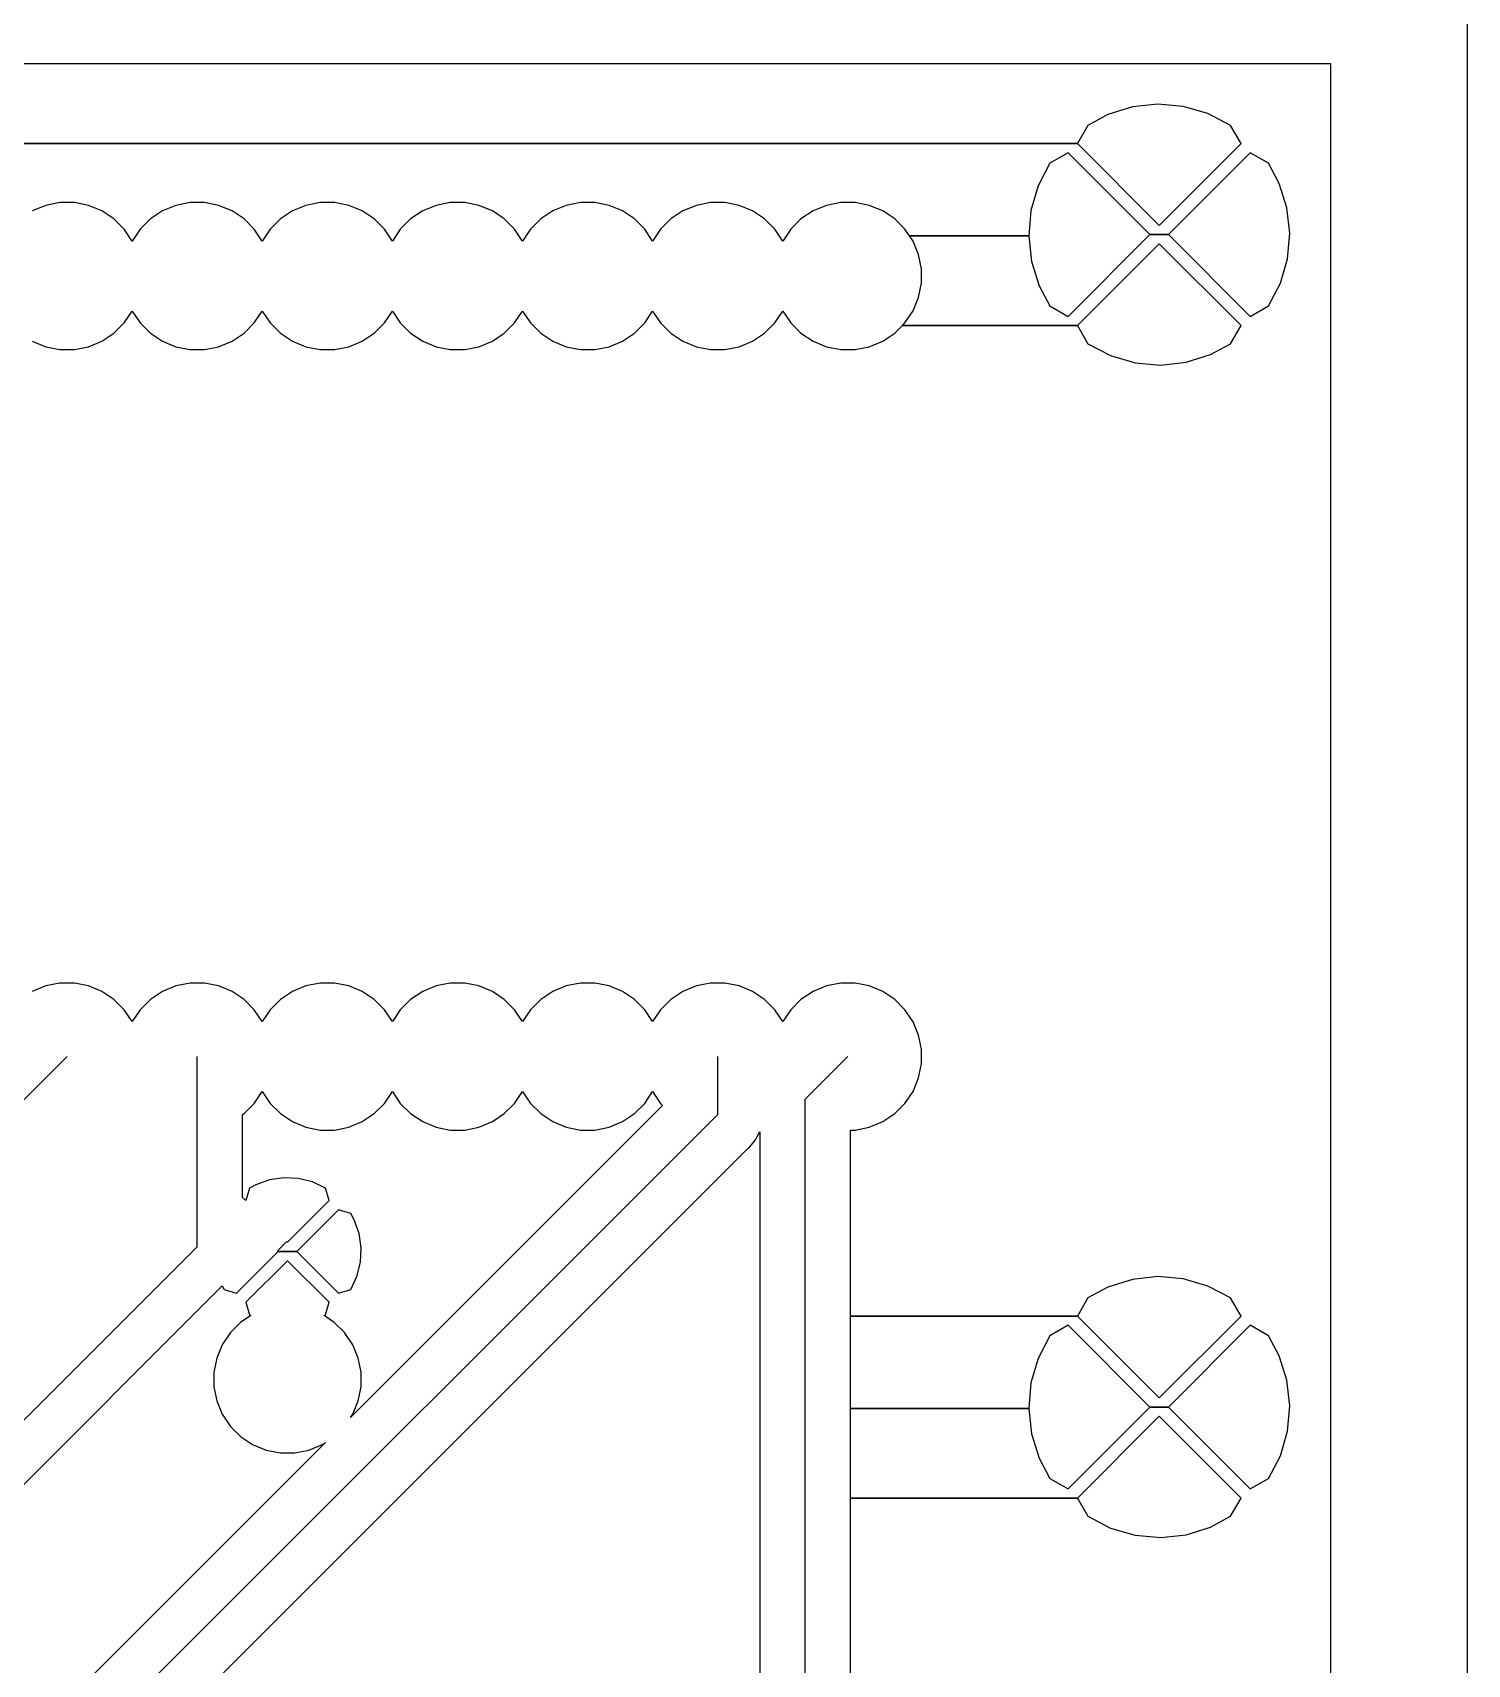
# Model space of a CAD drawing. Extents: x -29462 to 42578, y -23213 to 32194.
# Drawn here: x 39466 to 42578, y -11919 to -8379 of the extents above; entities that cross this region are included whole.
import ezdxf

# ---------------------------------------------------------------- set-up
doc = ezdxf.new("R2010")
doc.units = 0

msp = doc.modelspace()

# ---------------------------------------------------------------- linework, layer by layer
at = {"layer": 'Layer 1'}
for p, q in [((42577.9, -15402.5), (42577.9, -3792.83)), ((39312.96872, -8446.250003), (42280.8, -8446.25)), ((42280.8, -8446.25), (42280.8, -23213.2)), ((41798.5229, -8557.04443), (41755.0607, -8580.35593)), ((41851.5806, -8540.36513), (41798.5229, -8557.04443)), ((41906.6139, -8534.3538), (41851.5806, -8540.36513)), ((41961.9294, -8539.1798), (41906.6139, -8534.3538)), ((42015.2694, -8554.7302), (41961.9294, -8539.1798)), ((42064.376, -8580.356), (42015.2694, -8554.7302)), ((41755.0607, -8580.35593), (41732.2007, -8619.97993)), ((42087.236, -8619.98), (42064.376, -8580.356)), ((41732.2007, -8619.97993), (39405.5, -8619.98)), ((39405.54211, -8619.98826), (41732.2, -8619.98)), ((41732.2, -8619.98), (41909.718, -8797.385)), ((41909.718, -8797.385), (42087.236, -8619.98)), ((41672.5717, -8662.6276), (41646.8895, -8711.8189)), ((41712.365, -8639.937), (41672.5717, -8662.6276)), ((41889.6, -8817.37), (41712.365, -8639.937)), ((42106.93499, -8639.9374), (41929.69999, -8817.3704)), ((42146.72829, -8662.628), (42106.93499, -8639.9374)), ((42169.87049, -8706.2877), (42146.72829, -8662.628)), ((42186.52159, -8759.2043), (42169.87049, -8706.2877)), ((41646.8895, -8711.8189), (41631.3673, -8765.1024)), ((39494.7378, -8754.03422), (39465.6689, -8766.05692)), ((39525.5, -8747.91), (39494.7378, -8754.03422)), ((39556.8048, -8747.91), (39525.5, -8747.91)), ((39587.567, -8754.03422), (39556.8048, -8747.91)), ((39616.6359, -8766.05692), (39587.567, -8754.03422)), ((39642.6003, -8783.49822), (39616.6359, -8766.05692)), ((39747.8689, -8766.05692), (39721.6223, -8783.49822)), ((39776.9378, -8754.03422), (39747.8689, -8766.05692)), ((39807.7, -8747.91), (39776.9378, -8754.03422)), ((39839.0048, -8747.91), (39807.7, -8747.91)), ((39869.767, -8754.03422), (39839.0048, -8747.91)), ((39898.8359, -8766.05692), (39869.767, -8754.03422)), ((39924.8003, -8783.49822), (39898.8359, -8766.05692)), ((40030.0689, -8766.05692), (40003.8223, -8783.49822)), ((40059.1378, -8754.03422), (40030.0689, -8766.05692)), ((40089.9, -8747.91), (40059.1378, -8754.03422)), ((40121.2048, -8747.91), (40089.9, -8747.91)), ((40151.967, -8754.03422), (40121.2048, -8747.91)), ((40181.0359, -8766.05692), (40151.967, -8754.03422)), ((40207.0003, -8783.49822), (40181.0359, -8766.05692)), ((40312.2689, -8766.05692), (40286.0223, -8783.49822)), ((40341.3378, -8754.03422), (40312.2689, -8766.05692)), ((40372.1, -8747.91), (40341.3378, -8754.03422)), ((40403.5048, -8747.91), (40372.1, -8747.91)), ((40434.267, -8754.03422), (40403.5048, -8747.91)), ((40463.3359, -8766.05692), (40434.267, -8754.03422)), ((40489.3003, -8783.49822), (40463.3359, -8766.05692)), ((40594.5689, -8766.05692), (40568.3223, -8783.49822)), ((40623.6378, -8754.03422), (40594.5689, -8766.05692)), ((40654.4, -8747.91), (40623.6378, -8754.03422)), ((40685.7048, -8747.91), (40654.4, -8747.91)), ((40716.467, -8754.03422), (40685.7048, -8747.91)), ((40745.5359, -8766.05692), (40716.467, -8754.03422)), ((40771.5003, -8783.49822), (40745.5359, -8766.05692)), ((40876.7689, -8766.05692), (40850.5223, -8783.49822)), ((40905.8378, -8754.03422), (40876.7689, -8766.05692)), ((40936.6, -8747.91), (40905.8378, -8754.03422)), ((40967.9048, -8747.91), (40936.6, -8747.91)), ((40998.667, -8754.03422), (40967.9048, -8747.91)), ((41027.7359, -8766.05692), (40998.667, -8754.03422)), ((41053.7003, -8783.49822), (41027.7359, -8766.05692)), ((41158.9689, -8766.05692), (41132.7223, -8783.49822)), ((41188.0378, -8754.03422), (41158.9689, -8766.05692)), ((41218.8, -8747.91), (41188.0378, -8754.03422)), ((41250.13123, -8747.91358), (41218.8, -8747.91)), ((41280.89343, -8754.0378), (41250.13123, -8747.91358)), ((41309.96233, -8766.0605), (41280.89343, -8754.0378)), ((41335.92673, -8783.5018), (41309.96233, -8766.0605)), ((41631.3673, -8765.1024), (41626.56953, -8820.3615)), ((42192.73047, -8814.3505), (42186.52159, -8759.2043)), ((39664.8958, -8805.70912), (39642.6003, -8783.49822)), ((39682.1113, -8831.56062), (39664.8958, -8805.70912)), ((39699.3268, -8805.70912), (39682.1113, -8831.56062)), ((39721.6223, -8783.49822), (39699.3268, -8805.70912)), ((39947.0958, -8805.70912), (39924.8003, -8783.49822)), ((39964.3113, -8831.56062), (39947.0958, -8805.70912)), ((39981.5268, -8805.70912), (39964.3113, -8831.56062)), ((40003.8223, -8783.49822), (39981.5268, -8805.70912)), ((40229.2958, -8805.70912), (40207.0003, -8783.49822)), ((40246.5113, -8831.56062), (40229.2958, -8805.70912)), ((40263.7268, -8805.70912), (40246.5113, -8831.56062)), ((40286.0223, -8783.49822), (40263.7268, -8805.70912)), ((40511.5958, -8805.70912), (40489.3003, -8783.49822)), ((40528.8113, -8831.56062), (40511.5958, -8805.70912)), ((40546.0268, -8805.70912), (40528.8113, -8831.56062)), ((40568.3223, -8783.49822), (40546.0268, -8805.70912)), ((40793.7958, -8805.70912), (40771.5003, -8783.49822)), ((40811.0113, -8831.56062), (40793.7958, -8805.70912)), ((40828.2268, -8805.70912), (40811.0113, -8831.56062)), ((40850.5223, -8783.49822), (40828.2268, -8805.70912)), ((41075.9958, -8805.70912), (41053.7003, -8783.49822)), ((41093.2113, -8831.56062), (41075.9958, -8805.70912)), ((41110.4268, -8805.70912), (41093.2113, -8831.56062)), ((41132.7223, -8783.49822), (41110.4268, -8805.70912)), ((41358.22223, -8805.7127), (41335.92673, -8783.5018)), ((41368.1, -8820.36), (41358.22223, -8805.7127)), ((42187.9327, -8869.6378), (42192.73047, -8814.3505)), ((41626.56953, -8820.3615), (41368.1, -8820.36)), ((41368.11785, -8820.3608), (41626.6, -8820.36)), ((41375.73784, -8831.819), (41368.11785, -8820.3608)), ((41387.87334, -8860.8596), (41375.73784, -8831.819)), ((41626.6, -8820.36), (41632.80888, -8875.5062)), ((41712.39548, -8994.7731), (41889.63048, -8817.3681)), ((41909.7173, -8837.32497), (41732.1993, -9014.72997)), ((41929.69999, -8817.3704), (41889.6, -8817.37)), ((41889.63048, -8817.3681), (41929.7, -8817.37)), ((42087.2353, -9014.72997), (41909.7173, -8837.32497)), ((41929.7, -8817.37), (42106.935, -8994.775)), ((41393.8, -8891.65), (41387.87334, -8860.8596)), ((41632.80888, -8875.5062), (41649.45998, -8928.4228)), ((42172.4105, -8922.8931), (42187.9327, -8869.6378)), ((41393.8044, -8923.06439), (41393.8, -8891.65)), ((41375.74224, -8982.89539), (41387.87774, -8953.85479)), ((41387.87774, -8953.85479), (41393.8044, -8923.06439)), ((41649.45998, -8928.4228), (41672.60218, -8972.0825)), ((42146.7283, -8972.0844), (42172.4105, -8922.8931)), ((39664.891, -9009.00088), (39682.1065, -8983.17758)), ((39682.1065, -8983.17758), (39699.322, -9009.00088)), ((39947.091, -9009.00088), (39964.3065, -8983.17758)), ((39964.3065, -8983.17758), (39981.522, -9009.00088)), ((40229.291, -9009.00088), (40246.5065, -8983.17758)), ((40246.5065, -8983.17758), (40263.722, -9009.00088)), ((40511.591, -9009.00088), (40528.8065, -8983.17758)), ((40528.8065, -8983.17758), (40546.022, -9009.00088)), ((40793.791, -9009.00088), (40811.0065, -8983.17758)), ((40811.0065, -8983.17758), (40828.222, -9009.00088)), ((41075.991, -9009.00088), (41093.2065, -8983.17758)), ((41093.2065, -8983.17758), (41110.422, -9009.00088)), ((41358.24444, -9009.00089), (41375.74224, -8982.89539)), ((41672.60218, -8972.0825), (41712.39548, -8994.7731)), ((42106.935, -8994.775), (42146.7283, -8972.0844)), ((39642.5955, -9031.21178), (39664.891, -9009.00088)), ((39699.322, -9009.00088), (39721.6175, -9031.21178)), ((39924.7955, -9031.21178), (39947.091, -9009.00088)), ((39981.522, -9009.00088), (40003.8175, -9031.21178)), ((40206.9955, -9031.21178), (40229.291, -9009.00088)), ((40263.722, -9009.00088), (40286.0175, -9031.21178)), ((40489.2955, -9031.21178), (40511.591, -9009.00088)), ((40546.022, -9009.00088), (40568.3175, -9031.21178)), ((40771.4955, -9031.21178), (40793.791, -9009.00088)), ((40828.222, -9009.00088), (40850.5175, -9031.21178)), ((41053.6955, -9031.21178), (41075.991, -9009.00088)), ((41110.422, -9009.00088), (41132.7175, -9031.21178)), ((41335.8955, -9031.21178), (41352.5466, -9014.72998)), ((41352.5466, -9014.72998), (41732.2, -9014.73)), ((41352.6, -9014.73), (41358.24444, -9009.00089)), ((41732.1993, -9014.72997), (41352.6, -9014.73)), ((41732.2, -9014.73), (41755.06, -9054.354)), ((42064.3753, -9054.35397), (42087.2353, -9014.72997)), ((39465.6641, -9048.65308), (39494.733, -9060.67578)), ((39494.733, -9060.67578), (39525.4952, -9066.8)), ((39556.8, -9066.8), (39587.5622, -9060.67578)), ((39587.5622, -9060.67578), (39616.6311, -9048.65308)), ((39616.6311, -9048.65308), (39642.5955, -9031.21178)), ((39721.6175, -9031.21178), (39747.8641, -9048.65308)), ((39747.8641, -9048.65308), (39776.933, -9060.67578)), ((39776.933, -9060.67578), (39807.6952, -9066.8)), ((39839, -9066.8), (39869.7622, -9060.67578)), ((39869.7622, -9060.67578), (39898.8311, -9048.65308)), ((39898.8311, -9048.65308), (39924.7955, -9031.21178)), ((40003.8175, -9031.21178), (40030.0641, -9048.65308)), ((40030.0641, -9048.65308), (40059.133, -9060.67578)), ((40059.133, -9060.67578), (40089.8952, -9066.8)), ((40121.2, -9066.8), (40151.9622, -9060.67578)), ((40151.9622, -9060.67578), (40181.0311, -9048.65308)), ((40181.0311, -9048.65308), (40206.9955, -9031.21178)), ((40286.0175, -9031.21178), (40312.2641, -9048.65308)), ((40312.2641, -9048.65308), (40341.333, -9060.67578)), ((40341.333, -9060.67578), (40372.0952, -9066.8)), ((40403.5, -9066.8), (40434.2622, -9060.67578)), ((40434.2622, -9060.67578), (40463.3311, -9048.65308)), ((40463.3311, -9048.65308), (40489.2955, -9031.21178)), ((40568.3175, -9031.21178), (40594.5641, -9048.65308)), ((40594.5641, -9048.65308), (40623.633, -9060.67578)), ((40623.633, -9060.67578), (40654.3952, -9066.8)), ((40685.7, -9066.8), (40716.4622, -9060.67578)), ((40716.4622, -9060.67578), (40745.5311, -9048.65308)), ((40745.5311, -9048.65308), (40771.4955, -9031.21178)), ((40850.5175, -9031.21178), (40876.7641, -9048.65308)), ((40876.7641, -9048.65308), (40905.833, -9060.67578)), ((40905.833, -9060.67578), (40936.5952, -9066.8)), ((40967.9, -9066.8), (40998.6622, -9060.67578)), ((40998.6622, -9060.67578), (41027.7311, -9048.65308)), ((41027.7311, -9048.65308), (41053.6955, -9031.21178)), ((41132.7175, -9031.21178), (41158.9641, -9048.65308)), ((41158.9641, -9048.65308), (41188.033, -9060.67578)), ((41188.033, -9060.67578), (41218.7952, -9066.8)), ((41250.1, -9066.8), (41280.8622, -9060.67578)), ((41280.8622, -9060.67578), (41309.9311, -9048.65308)), ((41309.9311, -9048.65308), (41335.8955, -9031.21178)), ((41755.06, -9054.354), (41804.1666, -9079.9798)), ((42020.9131, -9077.69377), (42064.3753, -9054.35397)), ((39525.4952, -9066.8), (39556.8, -9066.8)), ((39807.6952, -9066.8), (39839, -9066.8)), ((40089.8952, -9066.8), (40121.2, -9066.8)), ((40372.0952, -9066.8), (40403.5, -9066.8)), ((40654.3952, -9066.8), (40685.7, -9066.8)), ((40936.5952, -9066.8), (40967.9, -9066.8)), ((41218.7952, -9066.8), (41250.1, -9066.8)), ((41804.1666, -9079.9798), (41857.5066, -9095.5302)), ((41857.5066, -9095.5302), (41912.8221, -9100.38442)), ((41912.8221, -9100.38442), (41967.8554, -9094.34487)), ((41967.8554, -9094.34487), (42020.9131, -9077.69377)), ((39525.5, -10441.2), (39494.7378, -10447.32422)), ((39556.8048, -10441.2), (39525.5, -10441.2)), ((39587.567, -10447.32422), (39556.8048, -10441.2)), ((39807.7, -10441.2), (39776.9378, -10447.32422)), ((39839.0048, -10441.2), (39807.7, -10441.2)), ((39869.767, -10447.32422), (39839.0048, -10441.2)), ((40089.9, -10441.2), (40059.1378, -10447.32422)), ((40121.2048, -10441.2), (40089.9, -10441.2)), ((40151.967, -10447.32422), (40121.2048, -10441.2)), ((40372.1, -10441.2), (40341.3378, -10447.32422)), ((40403.5048, -10441.2), (40372.1, -10441.2)), ((40434.267, -10447.32422), (40403.5048, -10441.2)), ((40654.4, -10441.2), (40623.6378, -10447.32422)), ((40685.7048, -10441.2), (40654.4, -10441.2)), ((40716.467, -10447.32422), (40685.7048, -10441.2)), ((40936.6, -10441.2), (40905.8378, -10447.32422)), ((40967.9048, -10441.2), (40936.6, -10441.2)), ((40998.667, -10447.32422), (40967.9048, -10441.2)), ((41218.8, -10441.2), (41188.0378, -10447.32422)), ((41250.14904, -10441.26438), (41218.8, -10441.2)), ((41280.91124, -10447.3886), (41250.14904, -10441.26438)), ((39494.7378, -10447.32422), (39465.6689, -10459.34692)), ((39616.6359, -10459.34692), (39587.567, -10447.32422)), ((39642.6003, -10476.78822), (39616.6359, -10459.34692)), ((39664.8958, -10498.99912), (39642.6003, -10476.78822)), ((39721.6223, -10476.78822), (39699.3268, -10498.99912)), ((39747.8689, -10459.34692), (39721.6223, -10476.78822)), ((39776.9378, -10447.32422), (39747.8689, -10459.34692)), ((39898.8359, -10459.34692), (39869.767, -10447.32422)), ((39924.8003, -10476.78822), (39898.8359, -10459.34692)), ((39947.0958, -10498.99912), (39924.8003, -10476.78822)), ((40003.8223, -10476.78822), (39981.5268, -10498.99912)), ((40030.0689, -10459.34692), (40003.8223, -10476.78822)), ((40059.1378, -10447.32422), (40030.0689, -10459.34692)), ((40181.0359, -10459.34692), (40151.967, -10447.32422)), ((40207.0003, -10476.78822), (40181.0359, -10459.34692)), ((40229.2958, -10498.99912), (40207.0003, -10476.78822)), ((40286.0223, -10476.78822), (40263.7268, -10498.99912)), ((40312.2689, -10459.34692), (40286.0223, -10476.78822)), ((40341.3378, -10447.32422), (40312.2689, -10459.34692)), ((40463.3359, -10459.34692), (40434.267, -10447.32422)), ((40489.3003, -10476.78822), (40463.3359, -10459.34692)), ((40511.5958, -10498.99912), (40489.3003, -10476.78822)), ((40568.3223, -10476.78822), (40546.0268, -10498.99912)), ((40594.5689, -10459.34692), (40568.3223, -10476.78822)), ((40623.6378, -10447.32422), (40594.5689, -10459.34692)), ((40745.5359, -10459.34692), (40716.467, -10447.32422)), ((40771.5003, -10476.78822), (40745.5359, -10459.34692)), ((40793.7958, -10498.99912), (40771.5003, -10476.78822)), ((40850.5223, -10476.78822), (40828.2268, -10498.99912)), ((40876.7689, -10459.34692), (40850.5223, -10476.78822)), ((40905.8378, -10447.32422), (40876.7689, -10459.34692)), ((41027.7359, -10459.34692), (40998.667, -10447.32422)), ((41053.7003, -10476.78822), (41027.7359, -10459.34692)), ((41075.9958, -10498.99912), (41053.7003, -10476.78822)), ((41132.7223, -10476.78822), (41110.4268, -10498.99912)), ((41158.9689, -10459.34692), (41132.7223, -10476.78822)), ((41188.0378, -10447.32422), (41158.9689, -10459.34692)), ((41309.98014, -10459.4113), (41280.91124, -10447.3886)), ((41335.94454, -10476.8526), (41309.98014, -10459.4113)), ((41358.24004, -10499.0635), (41335.94454, -10476.8526)), ((39682.1113, -10524.85062), (39664.8958, -10498.99912)), ((39699.3268, -10498.99912), (39682.1113, -10524.85062)), ((39964.3113, -10524.85062), (39947.0958, -10498.99912)), ((39981.5268, -10498.99912), (39964.3113, -10524.85062)), ((40246.5113, -10524.85062), (40229.2958, -10498.99912)), ((40263.7268, -10498.99912), (40246.5113, -10524.85062)), ((40528.8113, -10524.85062), (40511.5958, -10498.99912)), ((40546.0268, -10498.99912), (40528.8113, -10524.85062)), ((40811.0113, -10524.85062), (40793.7958, -10498.99912)), ((40828.2268, -10498.99912), (40811.0113, -10524.85062)), ((41093.2113, -10524.85062), (41075.9958, -10498.99912)), ((41110.4268, -10498.99912), (41093.2113, -10524.85062)), ((41375.73784, -10525.169), (41358.24004, -10499.0635)), ((41387.87334, -10554.2096), (41375.73784, -10525.169)), ((41393.8, -10585), (41387.87334, -10554.2096)), ((41393.75096, -10616.36438), (41393.8, -10585)), ((39261, -10880.6), (39540.964, -10600.636)), ((39823.2, -11013.6), (39823.2, -10600.7)), ((40952.1, -10726.3), (40952.1, -10600.7)), ((41141.8, -10693), (41234.3688, -10600.7134)), ((41387.8243, -10647.15478), (41393.75096, -10616.36438)), ((41375.6888, -10676.19538), (41387.8243, -10647.15478)), ((39947.09994, -10702.28777), (39964.31544, -10676.46447)), ((39964.31544, -10676.46447), (39981.53094, -10702.28777)), ((40229.291, -10702.30088), (40246.5065, -10676.47758)), ((40246.5065, -10676.47758), (40263.722, -10702.30088)), ((40511.591, -10702.30088), (40528.8065, -10676.47758)), ((40528.8065, -10676.47758), (40546.022, -10702.30088)), ((40793.791, -10702.30088), (40811.0065, -10676.47758)), ((40811.0065, -10676.47758), (40828.2, -10702.3)), ((41358.191, -10702.30088), (41375.6888, -10676.19538)), ((39507.7, -12170.7), (40952.11, -10726.29)), ((39921.67113, -10906.19555), (39921.7, -10726.7)), ((39921.7, -10726.7), (39924.80444, -10724.49867)), ((39924.80444, -10724.49867), (39947.09994, -10702.28777)), ((39981.53094, -10702.28777), (40003.82644, -10724.49867)), ((40003.82644, -10724.49867), (40030.07304, -10741.93997)), ((40832.71555, -10706.73089), (40155.94755, -11383.66889)), ((40181.0311, -10741.95308), (40206.9955, -10724.51178)), ((40206.9955, -10724.51178), (40229.291, -10702.30088)), ((40263.722, -10702.30088), (40286.0175, -10724.51178)), ((40286.0175, -10724.51178), (40312.2641, -10741.95308)), ((40463.3311, -10741.95308), (40489.2955, -10724.51178)), ((40489.2955, -10724.51178), (40511.591, -10702.30088)), ((40546.022, -10702.30088), (40568.3175, -10724.51178)), ((40568.3175, -10724.51178), (40594.5641, -10741.95308)), ((40745.5311, -10741.95308), (40771.4955, -10724.51178)), ((40771.4955, -10724.51178), (40793.791, -10702.30088)), ((40828.2, -10702.3), (40832.71555, -10706.73089)), ((41141.8, -12170.7), (41141.8, -10693)), ((41309.9311, -10741.95308), (41335.8955, -10724.51178)), ((41335.8955, -10724.51178), (41358.191, -10702.30088)), ((40030.07304, -10741.93997), (40059.14194, -10753.96267)), ((40059.14194, -10753.96267), (40089.90414, -10760.08689)), ((40089.90414, -10760.08689), (40121.2, -10760.1)), ((40121.2, -10760.1), (40151.9622, -10753.97578)), ((40151.9622, -10753.97578), (40181.0311, -10741.95308)), ((40312.2641, -10741.95308), (40341.333, -10753.97578)), ((40341.333, -10753.97578), (40372.0952, -10760.1)), ((40372.0952, -10760.1), (40403.5, -10760.1)), ((40403.5, -10760.1), (40434.2622, -10753.97578)), ((40434.2622, -10753.97578), (40463.3311, -10741.95308)), ((40594.5641, -10741.95308), (40623.633, -10753.97578)), ((40623.633, -10753.97578), (40654.3952, -10760.1)), ((40654.3952, -10760.1), (40685.7, -10760.1)), ((40685.7, -10760.1), (40716.4622, -10753.97578)), ((40716.4622, -10753.97578), (40745.5311, -10741.95308)), ((41240.3, -11163.9), (41240.3, -10760.1)), ((41240.3, -10760.1), (41250.1, -10760.1)), ((41250.1, -10760.1), (41280.8622, -10753.97578)), ((41280.8622, -10753.97578), (41309.9311, -10741.95308)), ((41018.44888, -10799.33823), (41022.11777, -10796.23379)), ((41022.11777, -10796.23379), (41025.50443, -10791.97224)), ((41025.50443, -10791.97224), (41034.25331, -10781.27604)), ((41034.25331, -10781.27604), (41037.9222, -10774.44627)), ((41037.9222, -10774.44627), (41043.56664, -10764.20157)), ((41043.56664, -10764.20157), (41043.5, -10763.9)), ((41043.5, -10763.9), (41043.5, -11960.9)), ((39580.80888, -12236.77823), (41018.44888, -10799.33823)), ((39980.0911, -10868.1803), (39950.4578, -10878.7636)), ((40011.1355, -10863.58008), (39980.0911, -10868.1803)), ((40042.4621, -10865.10408), (40011.1355, -10863.58008)), ((40072.9421, -10872.7523), (40042.4621, -10865.10408)), ((39936.6289, -10886.18604), (39928.72668, -10913.30754)), ((39950.4578, -10878.7636), (39936.6289, -10886.18604)), ((40101.4465, -10886.1861), (40072.9421, -10872.7523)), ((40109.34872, -10913.3076), (40101.4465, -10886.1861)), ((39928.72668, -10913.30754), (39921.67113, -10906.19555)), ((40019.03772, -11003.6469), (40109.34872, -10913.3076)), ((40129.41101, -10933.2608), (40039.10001, -11023.6001)), ((40156.50431, -10941.19124), (40129.41101, -10933.2608)), ((40163.84208, -10955.10474), (40156.50431, -10941.19124)), ((40174.56648, -10984.68164), (40163.84208, -10955.10474)), ((39997.58889, -11022.01956), (40017.34439, -11002.06646)), ((40017.34439, -11002.06646), (40019.03772, -11003.6469)), ((40179.08203, -11015.75424), (40174.56648, -10984.68164)), ((38931.4, -11905.4), (39823.222, -11013.578)), ((39908.69741, -11113.92365), (39999.00841, -11023.58435)), ((40019.04468, -11043.58183), (39928.73368, -11133.92113)), ((39999, -11023.6), (39997.58889, -11022.01956)), ((40039.10001, -11023.6001), (39999, -11023.6)), ((39999.00841, -11023.58435), (40039.1, -11023.6)), ((40109.35568, -11133.92113), (40019.04468, -11043.58183)), ((40039.1, -11023.6), (40129.411, -11113.9393)), ((40177.67092, -11047.13734), (40179.08203, -11015.75424)), ((40156.5043, -11105.98064), (40169.7687, -11077.58914)), ((40169.7687, -11077.58914), (40177.67092, -11047.13734)), ((41906.6139, -11078.24558), (41851.5806, -11084.28513)), ((41961.9294, -11083.0998), (41906.6139, -11078.24558)), ((39014.9, -11960.9), (39877.653, -11098.345)), ((39877.653, -11098.345), (39881.60411, -11105.96499)), ((39881.60411, -11105.96499), (39908.69741, -11113.92365)), ((40129.411, -11113.9393), (40156.5043, -11105.98064)), ((41798.5229, -11100.93623), (41755.0607, -11124.27603)), ((41851.5806, -11084.28513), (41798.5229, -11100.93623)), ((42015.2694, -11098.6502), (41961.9294, -11083.0998)), ((42064.376, -11124.276), (42015.2694, -11098.6502)), ((39928.73368, -11133.92113), (39936.6359, -11161.04263)), ((40101.45346, -11161.04263), (40109.35568, -11133.92113)), ((41755.0607, -11124.27603), (41732.2007, -11163.90003)), ((42087.236, -11163.9), (42064.376, -11124.276)), ((39917.44484, -11177.55261), (39895.14934, -11199.76351)), ((39939.74034, -11162.53841), (39917.44484, -11177.55261)), ((39936.6359, -11161.04263), (39939.74034, -11162.53841)), ((40098.34902, -11162.6513), (40101.45346, -11161.04263)), ((40120.64452, -11177.5526), (40098.34902, -11162.6513)), ((40142.94002, -11199.7635), (40120.64452, -11177.5526)), ((41240.3, -11364.3), (41240.3, -11163.9)), ((41240.3, -11163.9), (41732.2, -11163.9)), ((41732.2007, -11163.90003), (41240.3, -11163.9)), ((41712.365, -11183.795), (41672.5717, -11206.4856)), ((41889.6, -11361.2), (41712.365, -11183.795)), ((41732.2, -11163.9), (41909.718, -11341.305)), ((41909.718, -11341.305), (42087.236, -11163.9)), ((42106.93499, -11183.7954), (41929.69999, -11361.2004)), ((42146.72829, -11206.486), (42106.93499, -11183.7954)), ((39895.14934, -11199.76351), (39877.65154, -11225.86901)), ((40160.43782, -11225.869), (40142.94002, -11199.7635)), ((41672.5717, -11206.4856), (41646.8895, -11255.6769)), ((42169.87049, -11250.1457), (42146.72829, -11206.486)), ((39865.79824, -11254.88141), (39859.58936, -11285.70001)), ((39877.65154, -11225.86901), (39865.79824, -11254.88141)), ((40172.29112, -11254.8814), (40160.43782, -11225.869)), ((40178.5, -11285.7), (40172.29112, -11254.8814)), ((41646.8895, -11255.6769), (41631.3673, -11308.9322)), ((42186.52159, -11303.0623), (42169.87049, -11250.1457)), ((39859.58936, -11285.70001), (39859.6, -11317.1)), ((40178.52528, -11317.03632), (40178.5, -11285.7)), ((39859.6, -11317.1), (39865.80888, -11347.8904)), ((40172.3164, -11347.82672), (40178.52528, -11317.03632)), ((41631.3673, -11308.9322), (41626.56953, -11364.2195)), ((42192.73047, -11358.2085), (42186.52159, -11303.0623)), ((39865.80888, -11347.8904), (39877.66218, -11376.9028)), ((40160.4631, -11376.83912), (40172.3164, -11347.82672)), ((41712.39548, -11538.7131), (41889.63048, -11361.2801)), ((41929.69999, -11361.2004), (41889.6, -11361.2)), ((41889.63048, -11361.2801), (41929.7, -11361.2)), ((41929.7, -11361.2), (42106.935, -11538.633)), ((42187.9327, -11413.4676), (42192.73047, -11358.2085)), ((39877.66218, -11376.9028), (39895.15998, -11403.0366)), ((40155.94755, -11383.66889), (40160.4631, -11376.83912)), ((41626.56953, -11364.2195), (41240.3, -11364.3)), ((41240.3, -11558.6), (41240.3, -11364.3)), ((41240.3, -11364.3), (41626.6, -11364.3)), ((41626.6, -11364.3), (41632.80888, -11419.4462)), ((41909.7173, -11381.16699), (41732.1993, -11558.59999)), ((42087.2353, -11558.59999), (41909.7173, -11381.16699)), ((39895.15998, -11403.0366), (39917.45548, -11425.2475)), ((39917.45548, -11425.2475), (39943.41988, -11442.6888)), ((41632.80888, -11419.4462), (41649.45998, -11472.3628)), ((42172.4105, -11466.7511), (42187.9327, -11413.4676)), ((40101.50443, -11438.08108), (39467.06943, -12072.34708)), ((39943.41988, -11442.6888), (39972.48878, -11454.7115)), ((39972.48878, -11454.7115), (40003.25098, -11460.83572)), ((40003.25098, -11460.83572), (40034.9, -11460.8)), ((40034.9, -11460.8), (40065.6622, -11454.67578)), ((40065.6622, -11454.67578), (40094.7311, -11442.65308)), ((40094.7311, -11442.65308), (40101.50443, -11438.08108)), ((42146.7283, -11515.9424), (42172.4105, -11466.7511)), ((41649.45998, -11472.3628), (41672.60218, -11516.0225)), ((41672.60218, -11516.0225), (41712.39548, -11538.7131)), ((42106.935, -11538.633), (42146.7283, -11515.9424)), ((41732.1993, -11558.59999), (41240.3, -11558.6)), ((41240.3, -11960.9), (41240.3, -11558.6)), ((41240.3, -11558.6), (41732.2, -11558.6)), ((41732.2, -11558.6), (41755.06, -11598.1957)), ((42064.3753, -11598.19569), (42087.2353, -11558.59999)), ((41755.06, -11598.1957), (41804.1666, -11623.8497)), ((42020.9131, -11621.53549), (42064.3753, -11598.19569)), ((41804.1666, -11623.8497), (41857.5066, -11639.3719)), ((41857.5066, -11639.3719), (41912.8221, -11644.22612)), ((41912.8221, -11644.22612), (41967.8554, -11638.21479)), ((41967.8554, -11638.21479), (42020.9131, -11621.53549))]:
    msp.add_line(p, q, dxfattribs=at)

doc.saveas('drawing.dxf')
